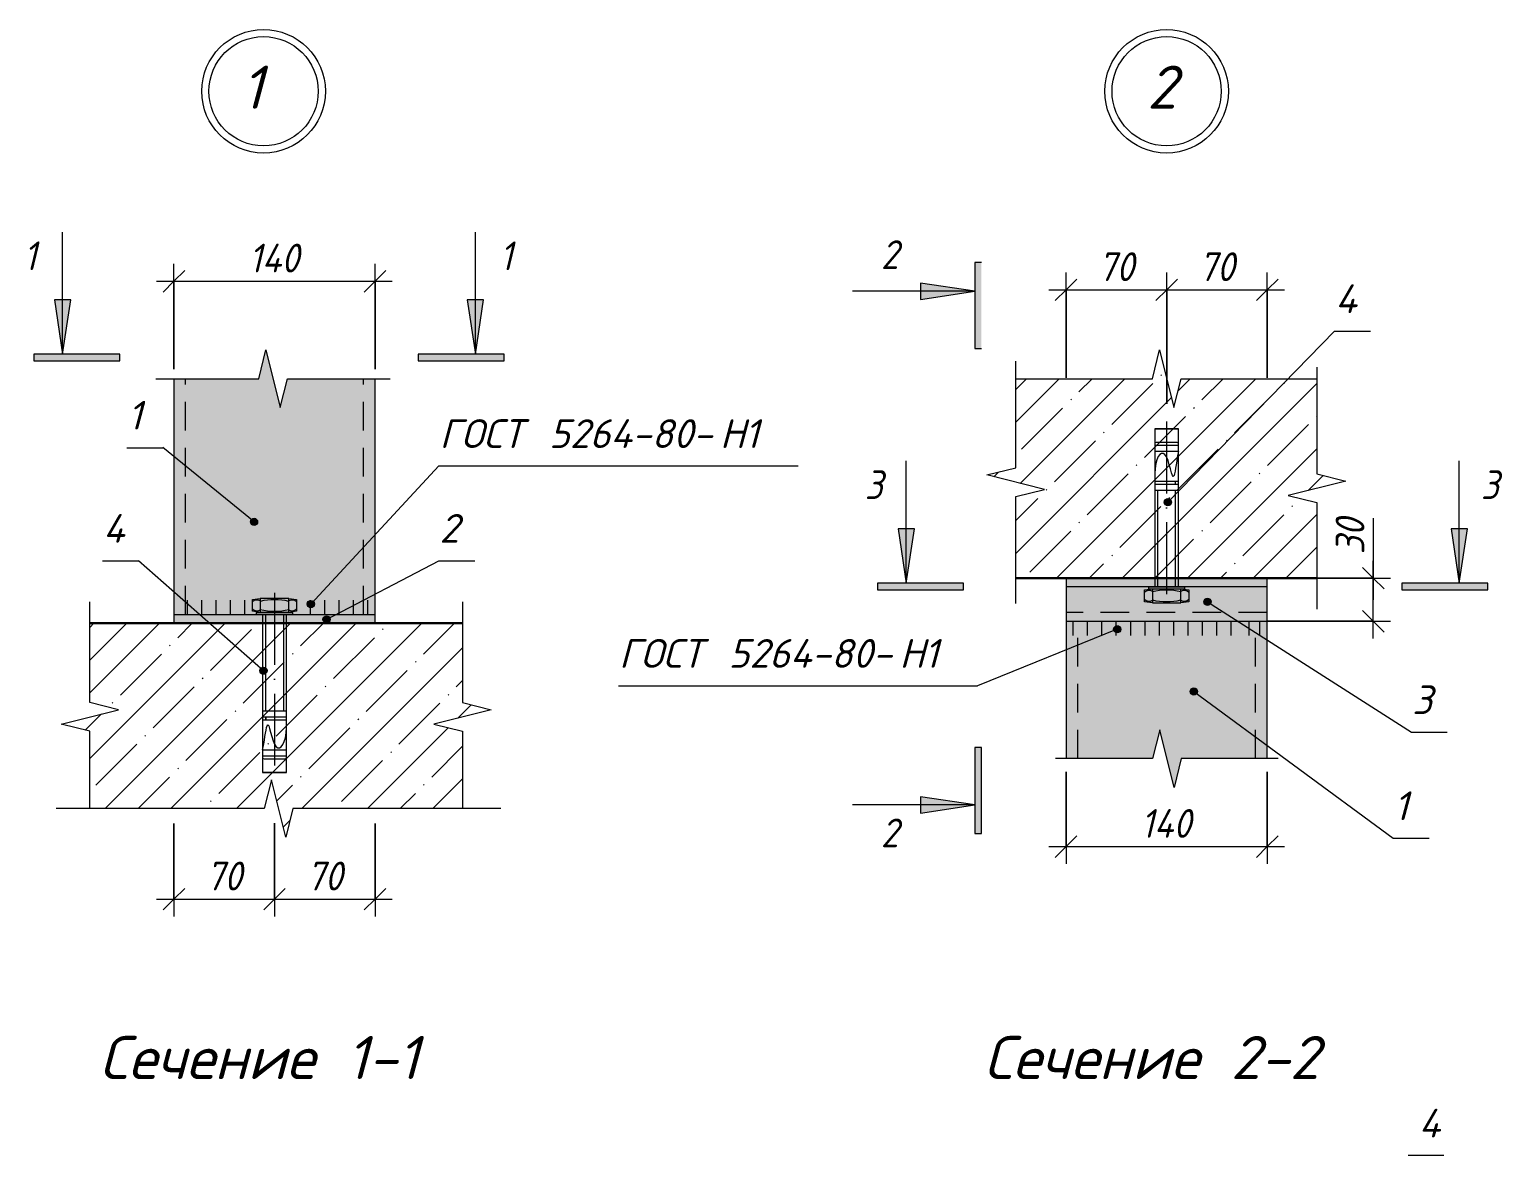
# Model space of a CAD drawing. Header units: millimetres. Extents: x 1525 to 46824, y -520 to 14115.
# Drawn here: x 41349 to 42374, y 2485 to 3269 of the extents above; entities that cross this region are included whole.
import ezdxf

# ---------------------------------------------------------------- set-up
doc = ezdxf.new("R2010")
doc.units = ezdxf.units.MM
for name, pattern in [('200_ШТРИХ_ш1п0_6_', [32, 20, -12]), ('50_200_ШТРИХ_1Т_ш5_п1_п1_', [70, 50, -10, 0, -10]), ('IMPORT-Невидимая', [39.122222, 28.222222, -10.9])]:
    doc.linetypes.add(name, pattern=pattern)
for name, color, linetype, lineweight in [('A-ANNO-DIMS', 7, 'Continuous', 9), ('A-ANNO-DIMS-10', 7, 'Continuous', 9), ('A-ANNO-NOTE', 7, 'Continuous', 9), ('A-DETL', 7, 'Continuous', 9), ('A-DETL-1', 7, 'Continuous', 5), ('A-DETL-2', 7, '200_ШТРИХ_ш1п0_6_', 5), ('A-DETL-3', 7, 'Continuous', 20), ('A-DETL-4', 7, 'IMPORT-Невидимая', 5), ('A-DETL-5', 7, '50_200_ШТРИХ_1Т_ш5_п1_п1_', 5), ('A-DETL-7', 7, 'Continuous', 30), ('A-DETL-GENF', 7, 'Continuous', 9), ('A-DETL-GENF-1', 7, 'Continuous', 5), ('G-ANNO-TEXT', 7, 'Continuous', 9)]:
    doc.layers.add(name, color=color, linetype=linetype, lineweight=lineweight)
doc.layers.add('A-DETL-GENF-2', color=7, linetype='Continuous', lineweight=9, true_color=0xffffff)
doc.styles.add('ISOCPEUR_B_I', font='', dxfattribs={"height": 30})
doc.styles.add('ISOCPEUR_I_3', font='isocpeui.ttf', dxfattribs={"width": 0.9, "height": 20})
doc.styles.add('ISOCPEUR_I_5', font='isocpeui.ttf', dxfattribs={"height": 20})
doc.styles.get('ISOCPEUR_B_I').set_extended_font_data('ISOCPEUR', italic=True, bold=True)
doc.dimstyles.new('ISO-2_0_0_9К_СРЕДНИЙ_1', dxfattribs={"dimscale": 304.8, "dimtxt": 19.919624, "dimasz": 0.049213, "dimexe": 0.03937, "dimexo": 0, "dimgap": 0, "dimtad": 1, "dimdec": 0, "dimzin": 0, "dimdsep": 46, "dimtxsty": 'ISOCPEUR_I_3', "dimblk1": 'OBLIQUE', "dimblk2": 'OBLIQUE', "dimsah": 1, "dimcen": 0.09, "dimdle": 0.03937, "dimazin": 0, "dimtfac": 1, "dimtdec": 4, "dimtix": 1, "dimtmove": 0, "dimatfit": 3, "dimfxl": 1, "dimtvp": 1, "dimtolj": 1, "dimtzin": 0, "dimarcsym": 2})
doc.dimstyles.new('ISO-2_0_0_9К_СРЕДНИЙ_3', dxfattribs={"dimscale": 304.8, "dimtxt": 19.919624, "dimasz": 0.049213, "dimexe": 0.03937, "dimexo": 0, "dimgap": 0, "dimtad": 1, "dimdec": 0, "dimzin": 0, "dimdsep": 46, "dimtxsty": 'ISOCPEUR_I_3', "dimblk1": 'OBLIQUE', "dimblk2": 'OBLIQUE', "dimsah": 1, "dimcen": 0.09, "dimdle": 0.03937, "dimazin": 0, "dimtfac": 1, "dimtdec": 4, "dimtix": 1, "dimtmove": 1, "dimatfit": 3, "dimfxl": 1, "dimtvp": 1, "dimtolj": 1, "dimtzin": 0, "dimarcsym": 2})
pattern_1 = [(45, (38766.425, 0), (-22.80985, 22.80985), []), (45, (38789.235, 0), (-22.80985, 22.80985), [40.322, -8.064, 0.671, -7.394])]

# ---------------------------------------------------------------- blocks, each defined once
blk = doc.blocks.new('DET_Линия разрыва - Линия разрыва-25057231-АР1_1_Узлы фахверка Ф-34_1')
at = {"layer": 'A-DETL-GENF-1'}
for p, q in [((2742.2, 3025.7), (2747.2, 3045.7)), ((2747.2, 3045.7), (2757.2, 3005.7)), ((2670.7, 3025.7), (2742.2, 3025.7)), ((2757.2, 3005.7), (2762.2, 3025.7)), ((2762.2, 3025.7), (2833.6, 3025.7))]:
    blk.add_line(p, q, dxfattribs=at)
blk = doc.blocks.new('DET_Линия разрыва - Линия разрыва-17294160-АР1_1_Узлы фахверка Ф-34_1')
at = {"layer": 'A-DETL-GENF-1'}
for p, q in [((2884.1, 2870.4), (2884.1, 2800.4)), ((2884.1, 2800.4), (2904.1, 2795.4)), ((2904.1, 2795.4), (2864.1, 2785.4)), ((2864.1, 2785.4), (2884.1, 2780.4)), ((2884.1, 2780.4), (2884.1, 2726.7))]:
    blk.add_line(p, q, dxfattribs=at)
blk = doc.blocks.new('DET_Линия разрыва - Линия разрыва-V21-АР1_1_Узлы фахверка Ф-34_1')
at = {"layer": 'A-DETL-GENF-1'}
for p, q in [((2624.6, 2800.4), (2624.6, 2870.4)), ((2644.6, 2795.4), (2624.6, 2800.4)), ((2604.6, 2785.4), (2644.6, 2795.4)), ((2624.6, 2780.4), (2604.6, 2785.4)), ((2624.6, 2726.7), (2624.6, 2780.4))]:
    blk.add_line(p, q, dxfattribs=at)
blk = doc.blocks.new('DET_Линия разрыва - Линия разрыва-25057232-АР1_1_Узлы фахверка Ф-34_1')
at = {"layer": 'A-DETL-GENF-1'}
for p, q in [((2751, 2746.7), (2746, 2726.7)), ((2761, 2706.7), (2751, 2746.7)), ((2746, 2726.7), (2601.3, 2726.7)), ((2766, 2726.7), (2761, 2706.7)), ((2910.7, 2726.7), (2766, 2726.7))]:
    blk.add_line(p, q, dxfattribs=at)
blk = doc.blocks.new('DET_Линия разрыва - Линия разрыва-25057233-АР1_1_Узлы фахверка Ф-34_1')
at = {"layer": 'A-DETL-GENF-1'}
for p, q in [((3369.3, 2781.4), (3364.3, 2761.4)), ((3379.3, 2741.4), (3369.3, 2781.4)), ((3364.3, 2761.4), (3296.8, 2761.4)), ((3384.3, 2761.4), (3379.3, 2741.4)), ((3451.7, 2761.4), (3384.3, 2761.4))]:
    blk.add_line(p, q, dxfattribs=at)
blk = doc.blocks.new('DET_Линия разрыва - Линия разрыва-30592652-АР1_1_Узлы фахверка Ф-34_1')
at = {"layer": 'A-DETL-GENF-1'}
for p, q in [((3364.2, 3025.7), (3369.2, 3045.7)), ((3369.2, 3045.7), (3379.2, 3005.7)), ((3269.1, 3025.7), (3364.2, 3025.7)), ((3379.2, 3005.7), (3384.2, 3025.7)), ((3384.2, 3025.7), (3478.8, 3025.7))]:
    blk.add_line(p, q, dxfattribs=at)
blk = doc.blocks.new('DET_Линия разрыва - Линия разрыва-25057235-АР1_1_Узлы фахверка Ф-34_1')
at = {"layer": 'A-DETL-GENF-1'}
for p, q in [((3478.8, 3033.8), (3478.8, 2959.5)), ((3498.8, 2954.5), (3458.8, 2944.5)), ((3478.8, 2959.5), (3498.8, 2954.5)), ((3458.8, 2944.5), (3478.8, 2939.5)), ((3478.8, 2939.5), (3478.8, 2865.3))]:
    blk.add_line(p, q, dxfattribs=at)
blk = doc.blocks.new('DET_Линия разрыва - Линия разрыва-25057236-АР1_1_Узлы фахверка Ф-34_1')
at = {"layer": 'A-DETL-GENF-1'}
for p, q in [((3269.1, 2963.7), (3269.1, 3037.9)), ((3249.1, 2958.7), (3269.1, 2963.7)), ((3289.1, 2948.7), (3249.1, 2958.7)), ((3269.1, 2943.7), (3289.1, 2948.7)), ((3269.1, 2869.4), (3269.1, 2943.7))]:
    blk.add_line(p, q, dxfattribs=at)
blk = doc.blocks.new('DIMBLOCK386-АР1_1_Узлы фахверка Ф-34_1')
at = {"layer": 'A-ANNO-DIMS-10'}
for p, q in [((41449.6, 2716.2), (41449.6, 2651.6)), ((41449.6, 2663.6), (41449.6, 2716.2)), ((41519.6, 2716.6), (41519.6, 2651.6)), ((41519.6, 2663.6), (41519.6, 2716.6)), ((41437.6, 2663.6), (41519.6, 2663.6))]:
    blk.add_line(p, q, dxfattribs=at)
at = {"layer": 'A-ANNO-DIMS-10', "lineweight": 20}
for p, q in [((41449.6, 2663.6), (41457.1, 2671.1)), ((41519.6, 2663.6), (41527.1, 2671.1)), ((41449.6, 2663.6), (41442.1, 2656.1)), ((41519.6, 2663.6), (41512.1, 2656.1))]:
    blk.add_line(p, q, dxfattribs=at)
at = {"layer": 'A-ANNO-DIMS-10', "color": 0, "insert": (41472, 2689.7), "char_height": 20, "width": 30.339, "attachment_point": 1, "line_spacing_factor": 1.149209, "style": 'ISOCPEUR_I_3'}
blk.add_mtext('70', dxfattribs=at)
blk = doc.blocks.new('_Oblique')
at = {"color": 0, "linetype": 'ByBlock', "lineweight": -2}
blk.add_line((-0.5, -0.5), (0.5, 0.5), dxfattribs=at)
blk = doc.blocks.new('DIMBLOCK387-АР1_1_Узлы фахверка Ф-34_1')
at = {"layer": 'A-ANNO-DIMS-10'}
for p, q in [((41519.6, 2716.6), (41519.6, 2651.6)), ((41519.6, 2663.6), (41519.6, 2716.6)), ((41589.6, 2716.2), (41589.6, 2651.6)), ((41589.6, 2663.6), (41589.6, 2716.2)), ((41519.6, 2663.6), (41601.6, 2663.6))]:
    blk.add_line(p, q, dxfattribs=at)
at = {"layer": 'A-ANNO-DIMS-10', "lineweight": 20}
for p, q in [((41519.6, 2663.6), (41527.1, 2671.1)), ((41589.6, 2663.6), (41597.1, 2671.1)), ((41519.6, 2663.6), (41512.1, 2656.1)), ((41589.6, 2663.6), (41582.1, 2656.1))]:
    blk.add_line(p, q, dxfattribs=at)
at = {"layer": 'A-ANNO-DIMS-10', "color": 0, "insert": (41542, 2689.7), "char_height": 20, "width": 30.339, "attachment_point": 1, "line_spacing_factor": 1.149209, "style": 'ISOCPEUR_I_3'}
blk.add_mtext('70', dxfattribs=at)
blk = doc.blocks.new('DIMBLOCK388-АР1_1_Узлы фахверка Ф-34_1')
at = {"layer": 'A-ANNO-DIMS-10'}
for p, q in [((42070.6, 2752.3), (42070.6, 2688.2)), ((42070.6, 2700.2), (42070.6, 2752.3)), ((42210.6, 2752.3), (42210.6, 2688.2)), ((42210.6, 2700.2), (42210.6, 2752.3)), ((42058.6, 2700.2), (42222.6, 2700.2))]:
    blk.add_line(p, q, dxfattribs=at)
at = {"layer": 'A-ANNO-DIMS-10', "lineweight": 20}
for p, q in [((42070.6, 2700.2), (42078.1, 2707.7)), ((42210.6, 2700.2), (42218.1, 2707.7)), ((42070.6, 2700.2), (42063.1, 2692.7)), ((42210.6, 2700.2), (42203.1, 2692.7))]:
    blk.add_line(p, q, dxfattribs=at)
at = {"layer": 'A-ANNO-DIMS-10', "color": 0, "insert": (42122.7, 2726.3), "char_height": 20, "width": 42.751, "attachment_point": 1, "line_spacing_factor": 1.149209, "style": 'ISOCPEUR_I_3'}
blk.add_mtext('140', dxfattribs=at)
blk = doc.blocks.new('DIMBLOCK389-АР1_1_Узлы фахверка Ф-34_1')
at = {"layer": 'A-ANNO-DIMS-10'}
for p, q in [((42284.4, 2928.7), (42284.4, 2903.5)), ((42284.4, 2903.5), (42284.4, 2871.9)), ((42284.4, 2844.9), (42284.4, 2898.9)), ((42237, 2886.9), (42296.4, 2886.9)), ((42284.4, 2886.9), (42237, 2886.9)), ((42210.6, 2856.9), (42296.4, 2856.9)), ((42284.4, 2856.9), (42210.6, 2856.9))]:
    blk.add_line(p, q, dxfattribs=at)
at = {"layer": 'A-ANNO-DIMS-10', "lineweight": 20}
for p, q in [((42284.4, 2886.9), (42276.9, 2894.4)), ((42284.4, 2886.9), (42291.9, 2879.4)), ((42284.4, 2856.9), (42276.9, 2864.4)), ((42284.4, 2856.9), (42291.9, 2849.4))]:
    blk.add_line(p, q, dxfattribs=at)
at = {"layer": 'A-ANNO-DIMS-10', "color": 0, "insert": (42258.2, 2903.5), "char_height": 20, "width": 30.339, "attachment_point": 1, "rotation": 90, "line_spacing_factor": 1.149209, "style": 'ISOCPEUR_I_3'}
blk.add_mtext('30', dxfattribs=at)
blk = doc.blocks.new('DIMBLOCK390-АР1_1_Узлы фахверка Ф-34_1')
at = {"layer": 'A-ANNO-DIMS-10'}
for p, q in [((41449.6, 3032.4), (41449.6, 3105.5)), ((41589.6, 3032.4), (41589.6, 3105.5)), ((41437.6, 3093.5), (41601.6, 3093.5)), ((41449.6, 3093.5), (41449.6, 3032.4)), ((41589.6, 3093.5), (41589.6, 3032.4))]:
    blk.add_line(p, q, dxfattribs=at)
at = {"layer": 'A-ANNO-DIMS-10', "lineweight": 20}
for p, q in [((41449.6, 3093.5), (41457.1, 3101)), ((41589.6, 3093.5), (41597.1, 3101)), ((41449.6, 3093.5), (41442.1, 3086)), ((41589.6, 3093.5), (41582.1, 3086))]:
    blk.add_line(p, q, dxfattribs=at)
at = {"layer": 'A-ANNO-DIMS-10', "color": 0, "insert": (41501.8, 3119.6), "char_height": 20, "width": 42.751, "attachment_point": 1, "line_spacing_factor": 1.149209, "style": 'ISOCPEUR_I_3'}
blk.add_mtext('140', dxfattribs=at)
blk = doc.blocks.new('DIMBLOCK391-АР1_1_Узлы фахверка Ф-34_1')
at = {"layer": 'A-ANNO-DIMS-10'}
for p, q in [((42070.6, 3026.4), (42070.6, 3099.5)), ((42140.6, 3008.1), (42140.6, 3099.5)), ((42058.6, 3087.5), (42140.6, 3087.5)), ((42070.6, 3087.5), (42070.6, 3026.4)), ((42140.6, 3087.5), (42140.6, 3008.1))]:
    blk.add_line(p, q, dxfattribs=at)
at = {"layer": 'A-ANNO-DIMS-10', "lineweight": 20}
for p, q in [((42070.6, 3087.5), (42063.1, 3080)), ((42070.6, 3087.5), (42078.1, 3095)), ((42140.6, 3087.5), (42133.1, 3080)), ((42140.6, 3087.5), (42148.1, 3095))]:
    blk.add_line(p, q, dxfattribs=at)
at = {"layer": 'A-ANNO-DIMS-10', "color": 0, "insert": (42092.9, 3113.6), "char_height": 20, "width": 30.339, "attachment_point": 1, "line_spacing_factor": 1.149209, "style": 'ISOCPEUR_I_3'}
blk.add_mtext('70', dxfattribs=at)
blk = doc.blocks.new('DIMBLOCK392-АР1_1_Узлы фахверка Ф-34_1')
at = {"layer": 'A-ANNO-DIMS-10'}
for p, q in [((42140.6, 3008.1), (42140.6, 3099.5)), ((42210.6, 3026.4), (42210.6, 3099.5)), ((42140.6, 3087.5), (42222.6, 3087.5)), ((42140.6, 3087.5), (42140.6, 3008.1)), ((42210.6, 3087.5), (42210.6, 3026.4))]:
    blk.add_line(p, q, dxfattribs=at)
at = {"layer": 'A-ANNO-DIMS-10', "lineweight": 20}
for p, q in [((42140.6, 3087.5), (42133.1, 3080)), ((42140.6, 3087.5), (42148.1, 3095)), ((42210.6, 3087.5), (42203.1, 3080)), ((42210.6, 3087.5), (42218.1, 3095))]:
    blk.add_line(p, q, dxfattribs=at)
at = {"layer": 'A-ANNO-DIMS-10', "color": 0, "insert": (42162.9, 3113.6), "char_height": 20, "width": 30.339, "attachment_point": 1, "line_spacing_factor": 1.149209, "style": 'ISOCPEUR_I_3'}
blk.add_mtext('70', dxfattribs=at)
blk = doc.blocks.new('_AT__Текстовая выноска 2_0 - _AT__Текстовая выноска 2_0-25640969-АР1_1_Узлы фахверка Ф-34_1')
at = {"layer": 'A-ANNO-NOTE'}
blk.add_line((2867.6, 2965), (3117.6, 2965), dxfattribs=at)
blk = doc.blocks.new('_AT__Текстовая выноска 2_0 - _AT__Текстовая выноска 2_0-25640942-АР1_1_Узлы фахверка Ф-34_1')
at = {"layer": 'A-ANNO-NOTE'}
blk.add_line((2650.5, 2977.7), (2675.5, 2977.7), dxfattribs=at)
blk = doc.blocks.new('_AT__Текстовая выноска 2_0 - _AT__Текстовая выноска 2_0-30557170-АР1_1_Узлы фахверка Ф-34_1')
at = {"layer": 'A-ANNO-NOTE'}
blk.add_line((3567.2, 2485.3), (3542.2, 2485.3), dxfattribs=at)

msp = doc.modelspace()

# ---------------------------------------------------------------- hatches: boundary and pattern name
at = {"layer": 'A-ANNO-NOTE'}
h = msp.add_hatch(color=256, dxfattribs=at)
edge = h.paths.add_edge_path(flags=0)
edge.add_arc((42141.46075, 2939.77225), 2.5, 0, 360)
h = msp.add_hatch(color=256, dxfattribs=at)
edge = h.paths.add_edge_path(flags=0)
edge.add_arc((41505.40164, 2926.06298), 2.5, 0, 360)
h = msp.add_hatch(color=256, dxfattribs=at)
edge = h.paths.add_edge_path(flags=0)
edge.add_arc((41544.90706, 2868.91148), 2.5, 0, 360)
h = msp.add_hatch(color=256, dxfattribs=at)
edge = h.paths.add_edge_path(flags=0)
edge.add_arc((42168.98277, 2870.52695), 2.5, 0, 360)
h = msp.add_hatch(color=256, dxfattribs=at)
edge = h.paths.add_edge_path(flags=0)
edge.add_arc((41555.85494, 2858.24798), 2.5, 0, 360)
h = msp.add_hatch(color=256, dxfattribs=at)
edge = h.paths.add_edge_path(flags=0)
edge.add_arc((42106.18159, 2851.37234), 2.5, 0, 360)
h = msp.add_hatch(color=256, dxfattribs=at)
edge = h.paths.add_edge_path(flags=0)
edge.add_arc((41511.91867, 2822.53933), 2.5, 0, 360)
h = msp.add_hatch(color=256, dxfattribs=at)
edge = h.paths.add_edge_path(flags=0)
edge.add_arc((42159.47947, 2808.13112), 2.5, 0, 360)
at = {"layer": 'A-DETL-GENF'}
for points in [[(42011.67855, 3046.60202), (42011.67855, 3106.47879), (42006.99084, 3106.47879), (42006.99084, 3046.60202)], [(41969.27213, 3080.82098), (42006.99084, 3086.47879), (41969.27213, 3092.13659), (41969.27213, 3086.47879)], [(41372.09218, 3042.74458), (41377.74998, 3080.46328), (41366.43437, 3080.46328)], [(41659.4808, 3042.74458), (41665.1386, 3080.46328), (41653.82299, 3080.46328), (41655.30324, 3070.59495)], [(41372.79533, 3038.05687), (41411.96894, 3038.05687), (41411.96894, 3042.74458), (41352.09218, 3042.74458), (41352.09218, 3038.05687), (41372.09218, 3038.05687)], [(41659.4808, 3038.05687), (41679.4808, 3038.05687), (41679.4808, 3042.74458), (41619.60403, 3042.74458), (41619.60403, 3038.05687), (41653.82299, 3038.05687)], [(41959.37705, 2883.5299), (41965.03486, 2921.24861), (41953.71925, 2921.24861), (41958.86752, 2886.92677)], [(42344.24117, 2883.5299), (42349.89897, 2921.24861), (42338.58336, 2921.24861), (42343.73164, 2886.92677)], [(41960.08021, 2878.84219), (41999.25382, 2878.84219), (41999.25382, 2883.5299), (41939.37705, 2883.5299), (41939.37705, 2878.84219), (41959.37705, 2878.84219)], [(42344.24117, 2878.84219), (42364.24117, 2878.84219), (42364.24117, 2883.5299), (42304.3644, 2883.5299), (42304.3644, 2878.84219), (42338.58336, 2878.84219)], [(42011.67855, 2709.20767), (42011.67855, 2769.08444), (42006.99084, 2769.08444), (42006.99084, 2709.20767)], [(41969.27213, 2723.54987), (42006.99084, 2729.20767), (41969.27213, 2734.86548), (41969.27213, 2729.20767)]]:
    msp.add_hatch(color=256, dxfattribs=at).paths.add_polyline_path(points, flags=0)
at = {"layer": 'A-DETL-GENF-1'}
h = msp.add_hatch(dxfattribs=at)
h.set_pattern_fill('FP_10', color=256, style=0, pattern_type=2)
h.set_pattern_definition(pattern_1)
h.paths.add_polyline_path([(42035.55911, 2886.92677), (42245.26903, 2886.92677), (42245.26903, 2939.51162), (42225.26903, 2944.51162), (42265.26903, 2954.51162), (42245.26903, 2959.51162), (42245.26903, 3025.67749), (42150.58436, 3025.67749), (42145.58436, 3005.67749), (42135.58436, 3045.67749), (42130.58436, 3025.67749), (42035.55911, 3025.67749), (42035.55911, 2963.67345), (42015.55911, 2958.67345), (42055.55911, 2948.67345), (42035.55911, 2943.67345)], flags=0)
h = msp.add_hatch(dxfattribs=at)
h.set_pattern_fill('FP_10', color=256, style=0, pattern_type=2)
h.set_pattern_definition(pattern_1)
h.paths.add_polyline_path([(41527.40492, 2706.65854), (41532.40492, 2726.65854), (41650.51598, 2726.65854), (41650.51598, 2780.39793), (41630.51598, 2785.39793), (41670.51598, 2795.39793), (41650.51598, 2800.39793), (41650.51598, 2855.65854), (41391.0059, 2855.65854), (41391.0059, 2800.39793), (41411.0059, 2795.39793), (41372.09218, 2785.6695), (41372.09218, 2785.12636), (41391.0059, 2780.39793), (41391.0059, 2726.65854), (41512.40492, 2726.65854), (41517.40492, 2746.65854), (41522.40492, 2726.65854)], flags=0)
at = {"layer": 'A-DETL-GENF-2'}
for points in [[(41589.62883, 2861.65854), (41589.62883, 3025.67749), (41528.58017, 3025.67749), (41523.58017, 3005.67749), (41513.58017, 3045.67749), (41508.58017, 3025.67749), (41449.62883, 3025.67749), (41449.62883, 2861.65854), (41528.58017, 2861.65854)], [(42210.55911, 2856.92677), (42210.55911, 2886.92677), (42070.55911, 2886.92677), (42070.55911, 2856.92677)], [(41589.62883, 2855.65854), (41589.62883, 2861.65854), (41449.62883, 2861.65854), (41449.62883, 2855.65854)], [(42145.68167, 2741.42605), (42150.68167, 2761.42605), (42210.55911, 2761.42605), (42210.55911, 2856.92677), (42070.55911, 2856.92677), (42070.55911, 2761.42605), (42130.68167, 2761.42605), (42135.68167, 2781.42605), (42140.68167, 2761.42605)]]:
    msp.add_hatch(color=256, dxfattribs=at).paths.add_polyline_path(points, flags=0)

# ---------------------------------------------------------------- linework, layer by layer
at = {"layer": 'A-ANNO-NOTE'}
for p, q in [((42141.46075, 2939.77225), (42257.44986, 3058.80683)), ((41505.40164, 2926.06298), (41441.9693, 2977.74482)), ((41544.90706, 2868.91148), (41634.03199, 2964.95976)), ((41511.91867, 2822.53933), (41424.85379, 2899.03534)), ((41555.85494, 2858.24798), (41634.03199, 2899.03534)), ((42168.98277, 2870.52695), (42310.96768, 2779.82275)), ((42106.18159, 2851.37234), (42008.97294, 2812.05537)), ((42159.47947, 2808.13112), (42298.3284, 2706.05537))]:
    msp.add_line(p, q, dxfattribs=at)
for centre in [(42141.46075, 2939.77225), (41505.40164, 2926.06298), (41544.90706, 2868.91148), (42168.98277, 2870.52695), (41555.85494, 2858.24798), (42106.18159, 2851.37234), (41511.91867, 2822.53933), (42159.47947, 2808.13112)]:
    msp.add_circle(centre, 2.5, dxfattribs=at)
at = {"layer": 'A-DETL'}
for p, q in [((41449.62883, 3025.67749), (41449.62883, 2861.65854)), ((41589.62883, 2861.65854), (41589.62883, 3025.67749)), ((41449.62883, 2861.65854), (41449.62883, 2855.65854)), ((41449.62883, 2861.65854), (41589.62883, 2861.65854)), ((41589.62883, 2855.65854), (41589.62883, 2861.65854))]:
    msp.add_line(p, q, dxfattribs=at)
at = {"layer": 'A-DETL-1'}
for p, q in [((41372.09218, 3042.74458), (41372.09218, 3127.74458)), ((41659.4808, 3042.74458), (41659.4808, 3127.74458)), ((42006.99084, 3106.47879), (42006.99084, 3086.47879)), ((42011.67855, 3106.47879), (42006.99084, 3106.47879)), ((42006.99084, 3086.47879), (41921.99084, 3086.47879)), ((41969.27213, 3092.13659), (41969.27213, 3080.82098)), ((42006.99084, 3086.47879), (41969.27213, 3092.13659)), ((41969.27213, 3080.82098), (42006.99084, 3086.47879)), ((42006.99084, 3086.47879), (42006.99084, 3046.60202)), ((41366.43437, 3080.46328), (41372.09218, 3042.74458)), ((41377.74998, 3080.46328), (41366.43437, 3080.46328)), ((41372.09218, 3042.74458), (41377.74998, 3080.46328)), ((41665.1386, 3080.46328), (41653.82299, 3080.46328)), ((41653.82299, 3080.46328), (41659.4808, 3042.74458)), ((41659.4808, 3042.74458), (41665.1386, 3080.46328)), ((42006.99084, 3046.60202), (42011.67855, 3046.60202)), ((41352.09218, 3042.74458), (41352.09218, 3038.05687)), ((41372.09218, 3042.74458), (41352.09218, 3042.74458)), ((41352.09218, 3038.05687), (41411.96894, 3038.05687)), ((41411.96894, 3042.74458), (41372.09218, 3042.74458)), ((41411.96894, 3038.05687), (41411.96894, 3042.74458)), ((41659.4808, 3042.74458), (41619.60403, 3042.74458)), ((41619.60403, 3042.74458), (41619.60403, 3038.05687)), ((41619.60403, 3038.05687), (41679.4808, 3038.05687)), ((41679.4808, 3042.74458), (41659.4808, 3042.74458)), ((41679.4808, 3038.05687), (41679.4808, 3042.74458)), ((42132.29301, 2990.92677), (42148.82521, 2990.92677)), ((42148.82521, 2990.92677), (42132.29301, 2990.92677)), ((42132.29301, 2990.92677), (42132.29301, 2880.92677)), ((42140.55911, 2990.92677), (42140.55911, 2981.34654)), ((42148.82521, 2880.92677), (42148.82521, 2990.92677)), ((42148.82521, 2979.28001), (42132.29301, 2979.28001)), ((42148.82521, 2975.14696), (42132.29301, 2975.14696)), ((42147.85328, 2981.34654), (42133.26494, 2981.34654)), ((41959.37705, 2883.5299), (41959.37705, 2968.5299)), ((42344.24117, 2883.5299), (42344.24117, 2968.5299)), ((42148.82521, 2954.18403), (42132.29301, 2954.18403)), ((42146.66996, 2952.1175), (42146.66996, 2954.18403)), ((42146.75868, 2952.1175), (42146.75868, 2954.18403)), ((42148.82521, 2952.1175), (42132.29301, 2952.1175)), ((42148.82521, 2947.98445), (42132.29301, 2947.98445)), ((42134.40145, 2880.92677), (42134.40145, 2947.98445)), ((42146.71677, 2880.92677), (42146.71677, 2947.98445)), ((41953.71925, 2921.24861), (41959.37705, 2883.5299)), ((41965.03486, 2921.24861), (41953.71925, 2921.24861)), ((41959.37705, 2883.5299), (41965.03486, 2921.24861)), ((42349.89897, 2921.24861), (42338.58336, 2921.24861)), ((42338.58336, 2921.24861), (42344.24117, 2883.5299)), ((42344.24117, 2883.5299), (42349.89897, 2921.24861)), ((41939.37705, 2883.5299), (41939.37705, 2878.84219)), ((41959.37705, 2883.5299), (41939.37705, 2883.5299)), ((41959.37705, 2883.5299), (41959.37705, 2886.92677)), ((41999.25382, 2883.5299), (41959.37705, 2883.5299)), ((41999.25382, 2878.84219), (41999.25382, 2883.5299)), ((42070.55911, 2886.92677), (42070.55911, 2856.92677)), ((42210.55911, 2856.92677), (42210.55911, 2886.92677)), ((42344.24117, 2883.5299), (42304.3644, 2883.5299)), ((42304.3644, 2883.5299), (42304.3644, 2878.84219)), ((42344.24117, 2883.5299), (42344.24117, 2886.92677)), ((42364.24117, 2883.5299), (42344.24117, 2883.5299)), ((42364.24117, 2878.84219), (42364.24117, 2883.5299)), ((41504.2209, 2872.05649), (41509.70951, 2872.82535)), ((41504.2209, 2863.86321), (41504.2209, 2872.05649)), ((41529.54815, 2872.84281), (41509.70951, 2872.84281)), ((41509.70951, 2872.84281), (41509.70951, 2863.09435)), ((41529.54815, 2863.09435), (41529.54815, 2872.84281)), ((41529.54815, 2872.82535), (41535.03676, 2872.05649)), ((41535.03676, 2872.05649), (41535.03676, 2863.86321)), ((41939.37705, 2878.84219), (41999.25382, 2878.84219)), ((42210.55911, 2880.92677), (42070.55911, 2880.92677)), ((42125.15118, 2878.7221), (42130.63979, 2879.49096)), ((42125.15118, 2870.52882), (42125.15118, 2878.7221)), ((42127.88442, 2880.92677), (42127.88442, 2879.49096)), ((42127.88442, 2880.92677), (42153.2338, 2880.92677)), ((42127.88442, 2879.49096), (42153.2338, 2879.49096)), ((42130.63979, 2879.49096), (42130.63979, 2869.7425)), ((42130.63979, 2879.49096), (42150.47843, 2879.49096)), ((42146.10269, 2880.92677), (42144.05996, 2880.92677)), ((42150.47843, 2869.7425), (42150.47843, 2879.49096)), ((42150.47843, 2879.49096), (42155.96704, 2878.7221)), ((42153.2338, 2879.49096), (42153.2338, 2880.92677)), ((42155.96704, 2878.7221), (42155.96704, 2870.52882)), ((42304.3644, 2878.84219), (42364.24117, 2878.84219)), ((41509.70951, 2863.09435), (41504.2209, 2863.86321)), ((41532.30352, 2863.09435), (41506.95414, 2863.09435)), ((41506.95414, 2863.09435), (41506.95414, 2861.65854)), ((41532.30352, 2861.65854), (41506.95414, 2861.65854)), ((41529.54815, 2863.09435), (41509.70951, 2863.09435)), ((41511.36273, 2861.65854), (41511.36273, 2751.65854)), ((41512.37395, 2861.65854), (41519.37395, 2861.65854)), ((41513.47117, 2861.65854), (41513.47117, 2794.60086)), ((41514.08525, 2861.65854), (41516.12798, 2861.65854)), ((41525.78649, 2861.65854), (41525.78649, 2794.60086)), ((41527.89493, 2751.65854), (41527.89493, 2861.65854)), ((41535.03676, 2863.86321), (41529.54815, 2863.09435)), ((41532.30352, 2861.65854), (41532.30352, 2863.09435)), ((42130.63979, 2869.75996), (42125.15118, 2870.52882)), ((42130.63979, 2869.7425), (42150.47843, 2869.7425)), ((42155.96704, 2870.52882), (42150.47843, 2869.75996)), ((42070.55911, 2856.92677), (42070.55911, 2761.42605)), ((42070.55911, 2856.92677), (42210.55911, 2856.92677)), ((42210.55911, 2761.42605), (42210.55911, 2856.92677)), ((41511.36273, 2794.60086), (41527.89493, 2794.60086)), ((41511.36273, 2790.46781), (41527.89493, 2790.46781)), ((41513.42926, 2790.46781), (41513.42926, 2788.40128)), ((41513.51798, 2790.46781), (41513.51798, 2788.40128)), ((41511.36273, 2788.40128), (41527.89493, 2788.40128)), ((42011.67855, 2769.08444), (42006.99084, 2769.08444)), ((42006.99084, 2769.08444), (42006.99084, 2729.20767)), ((42011.67855, 2709.20767), (42011.67855, 2769.08444)), ((41511.36273, 2767.43835), (41527.89493, 2767.43835)), ((41511.36273, 2763.3053), (41527.89493, 2763.3053)), ((41512.33466, 2761.23877), (41526.923, 2761.23877)), ((41527.89493, 2751.65854), (41511.36273, 2751.65854)), ((41511.36273, 2751.65854), (41527.89493, 2751.65854)), ((42006.99084, 2729.20767), (41921.99084, 2729.20767)), ((42006.99084, 2729.20767), (41969.27213, 2734.86548)), ((41969.27213, 2734.86548), (41969.27213, 2723.54987)), ((41969.27213, 2723.54987), (42006.99084, 2729.20767)), ((42006.99084, 2729.20767), (42006.99084, 2709.20767)), ((42006.99084, 2709.20767), (42011.67855, 2709.20767))]:
    msp.add_line(p, q, dxfattribs=at)
for centre, radius in [((41512.01097, 3225.63855), 43), ((41512.01097, 3225.63855), 38), ((42140.55911, 3225.63855), 43), ((42140.55911, 3225.63855), 38)]:
    msp.add_circle(centre, radius, dxfattribs=at)
for centre, radius, start, end in [((42133.47361, 2979.98657), 1.37588, 98.72344894, 149.10051461), ((42147.64461, 2979.98657), 1.37588, 30.89948546, 81.27655106), ((41507.34976, 2867.53587), 4.22871, 56.08031185, 137.72360385), ((41519.62883, 2829.11979), 42.8477, 76.61449587, 103.38550413), ((41531.9079, 2867.53587), 4.22871, 42.27639616, 123.91968816), ((42128.28004, 2874.18402), 4.22871, 56.08031184, 137.72360384), ((42128.28004, 2875.04944), 4.22871, 222.27639616, 303.91968816), ((42140.55911, 2835.76794), 42.8477, 76.61449587, 103.38550413), ((42140.55911, 2913.46552), 42.8477, 256.61449587, 283.38550413), ((42152.83818, 2874.18402), 4.22871, 42.27639615, 123.91968815), ((42152.83818, 2875.04944), 4.22871, 236.08031185, 317.72360384), ((41507.34976, 2868.40129), 4.22871, 222.27639616, 303.91968815), ((41519.62883, 2906.81737), 42.8477, 256.61449587, 283.38550413), ((41531.9079, 2868.40129), 4.22871, 236.08031184, 317.72360384), ((41512.54333, 2762.59874), 1.37588, 210.89948546, 261.27655106), ((41526.71433, 2762.59874), 1.37588, 278.72344894, 329.10051461)]:
    msp.add_arc(centre, radius, start, end, dxfattribs=at)
for points in [[(42148.82521, 2975.14696), (42147.64537, 2970.43032), (42145.18342, 2944.97183), (42141.42235, 2982.44396), (42132.29301, 2970.45618), (42132.29301, 2959.45817)], [(41511.36273, 2767.43835), (41512.54257, 2772.15499), (41515.00452, 2797.61348), (41518.76559, 2760.14135), (41527.89493, 2772.12913), (41527.89493, 2783.12714)]]:
    msp.add_open_spline(points, degree=3, knots=[3.9471277548, 3.9471277548, 3.9471277548, 3.9471277548, 10.0959961781, 20.1294367149, 28.5838158581, 28.5838158581, 28.5838158581, 28.5838158581], dxfattribs=at)
at = {"layer": 'A-DETL-2'}
for p, q in [((41457.72883, 2861.65854), (41457.72883, 3025.67749)), ((41581.52883, 2861.65854), (41581.52883, 3025.67749)), ((42210.55911, 2862.92677), (42070.55911, 2862.92677)), ((42078.65911, 2761.42605), (42078.65911, 2856.92677)), ((42202.45911, 2761.42605), (42202.45911, 2856.92677))]:
    msp.add_line(p, q, dxfattribs=at)
at = {"layer": 'A-DETL-3'}
msp.add_line((41372.09218, 2785.6695), (41372.09218, 2785.12636), dxfattribs=at)
at = {"layer": 'A-DETL-4'}
for p, q in [((41459.01097, 2861.65854), (41459.01097, 2871.65854)), ((41469.01097, 2861.65854), (41469.01097, 2871.65854)), ((41479.01097, 2861.65854), (41479.01097, 2871.65854)), ((41489.01097, 2861.65854), (41489.01097, 2871.65854)), ((41499.01097, 2861.65854), (41499.01097, 2871.65854)), ((41544.62883, 2861.65854), (41544.62883, 2871.65854)), ((41554.62883, 2861.65854), (41554.62883, 2871.65854)), ((41564.62883, 2861.65854), (41564.62883, 2871.65854)), ((41574.62883, 2861.65854), (41574.62883, 2871.65854)), ((41584.62883, 2861.65854), (41584.62883, 2871.65854)), ((42075.55911, 2846.92677), (42075.55911, 2856.92677)), ((42085.55911, 2846.92677), (42085.55911, 2856.92677)), ((42095.55911, 2846.92677), (42095.55911, 2856.92677)), ((42105.55911, 2846.92677), (42105.55911, 2856.92677)), ((42115.55911, 2846.92677), (42115.55911, 2856.92677)), ((42125.55911, 2846.92677), (42125.55911, 2856.92677)), ((42135.55911, 2846.92677), (42135.55911, 2856.92677)), ((42145.55911, 2846.92677), (42145.55911, 2856.92677)), ((42155.55911, 2846.92677), (42155.55911, 2856.92677)), ((42165.55911, 2846.92677), (42165.55911, 2856.92677)), ((42175.55911, 2846.92677), (42175.55911, 2856.92677)), ((42185.55911, 2846.92677), (42185.55911, 2856.92677)), ((42198.10934, 2846.92677), (42198.10934, 2856.92677)), ((42205.55911, 2846.92677), (42205.55911, 2856.92677))]:
    msp.add_line(p, q, dxfattribs=at)
at = {"layer": 'A-DETL-5'}
for p, q in [((42140.55911, 2995.92677), (42140.55911, 2865.92677)), ((41519.62883, 2876.65854), (41519.62883, 2746.65854))]:
    msp.add_line(p, q, dxfattribs=at)
at = {"layer": 'A-DETL-7'}
for p, q in [((42035.55911, 2886.92677), (42245.26903, 2886.92677)), ((41650.51598, 2855.65854), (41391.0059, 2855.65854))]:
    msp.add_line(p, q, dxfattribs=at)

# ---------------------------------------------------------------- block references
at = {"layer": 'A-ANNO-NOTE'}
for name, p in [('_AT__Текстовая выноска 2_0 - _AT__Текстовая выноска 2_0-25640942-АР1_1_Узлы фахверка Ф-34_1', (39606.90587, 81.06201)), ('_AT__Текстовая выноска 2_0 - _AT__Текстовая выноска 2_0-25640942-АР1_1_Узлы фахверка Ф-34_1', (38766.42531, 0)), ('_AT__Текстовая выноска 2_0 - _AT__Текстовая выноска 2_0-25640969-АР1_1_Узлы фахверка Ф-34_1', (38766.42531, 0)), ('_AT__Текстовая выноска 2_0 - _AT__Текстовая выноска 2_0-25640942-АР1_1_Узлы фахверка Ф-34_1', (38749.3098, -78.70948)), ('_AT__Текстовая выноска 2_0 - _AT__Текстовая выноска 2_0-25640942-АР1_1_Узлы фахверка Ф-34_1', (38983.488, -78.70948)), ('_AT__Текстовая выноска 2_0 - _AT__Текстовая выноска 2_0-25640969-АР1_1_Узлы фахверка Ф-34_1', (38891.36626, -152.90438)), ('_AT__Текстовая выноска 2_0 - _AT__Текстовая выноска 2_0-25640942-АР1_1_Узлы фахверка Ф-34_1', (39660.42369, -197.92207)), ('_AT__Текстовая выноска 2_0 - _AT__Текстовая выноска 2_0-25640942-АР1_1_Узлы фахверка Ф-34_1', (39647.78442, -271.68944)), ('_AT__Текстовая выноска 2_0 - _AT__Текстовая выноска 2_0-30557170-АР1_1_Узлы фахверка Ф-34_1', (38766.42531, 0))]:
    msp.add_blockref(name, p, dxfattribs=at)
at = {"layer": 'A-DETL-GENF-1'}
for name in ['DET_Линия разрыва - Линия разрыва-25057231-АР1_1_Узлы фахверка Ф-34_1', 'DET_Линия разрыва - Линия разрыва-30592652-АР1_1_Узлы фахверка Ф-34_1', 'DET_Линия разрыва - Линия разрыва-25057236-АР1_1_Узлы фахверка Ф-34_1', 'DET_Линия разрыва - Линия разрыва-25057235-АР1_1_Узлы фахверка Ф-34_1', 'DET_Линия разрыва - Линия разрыва-V21-АР1_1_Узлы фахверка Ф-34_1', 'DET_Линия разрыва - Линия разрыва-17294160-АР1_1_Узлы фахверка Ф-34_1', 'DET_Линия разрыва - Линия разрыва-25057233-АР1_1_Узлы фахверка Ф-34_1', 'DET_Линия разрыва - Линия разрыва-25057232-АР1_1_Узлы фахверка Ф-34_1']:
    msp.add_blockref(name, (38766.42531, 0), dxfattribs=at)

# ---------------------------------------------------------------- texts
at = {"layer": 'A-ANNO-NOTE', "char_height": 20, "attachment_point": 1, "style": 'ISOCPEUR_I_5'}
for s, insert, width in [('\\fISOCPEUR|b0|i1|c204|p34|;4', (42257.86004, 3091.33364), 20.843875), ('\\fISOCPEUR|b0|i1|c204|p34|;1', (41417.37948, 3010.27162), 12.827), ('ГОСТ', (41634.44217, 2997.48656), 76.962), (' 5264-80-', (41697.94217, 2997.48656), 159.5358125), ('\\fISOCPEUR|b0|i1|c204|p34|;Н', (41829.57238, 2997.48656), 20.843875), ('\\fISOCPEUR|b0|i1|c204|p34|;1', (41846.77029, 2997.48656), 12.827), ('\\fISOCPEUR|b0|i1|c204|p34|;4', (41400.26397, 2931.56215), 20.843875), ('\\fISOCPEUR|b0|i1|c204|p34|;2', (41634.44217, 2931.56215), 17.637125), ('ГОСТ', (41759.38312, 2844.58218), 76.962), (' 5264-80-', (41822.88312, 2844.58218), 159.5358125), ('\\fISOCPEUR|b0|i1|c204|p34|;Н', (41954.51333, 2844.58218), 20.843875), ('\\fISOCPEUR|b0|i1|c204|p34|;1', (41971.71125, 2844.58218), 12.827), ('\\fISOCPEUR|b0|i1|c204|p34|;3', (42311.37786, 2812.34955), 17.637125), ('\\fISOCPEUR|b0|i1|c204|p34|;1', (42298.73858, 2738.58218), 12.827), ('\\fISOCPEUR|b0|i1|c204|p34|;4', (42316.01459, 2517.79862), 20.843875)]:
    msp.add_mtext(s, dxfattribs=dict(at, insert=insert, width=width))
at = {"layer": 'G-ANNO-TEXT', "attachment_point": 1}
for s, insert, char_height, width, style in [('\\fISOCPEUR|b1|i1|c204|p34|;1', (41496.63953, 3243.49799), 30, 19.2405, 'ISOCPEUR_B_I'), ('\\fISOCPEUR|b1|i1|c204|p34|;2', (42126.97899, 3243.49799), 30, 26.4556875, 'ISOCPEUR_B_I'), ('\\fISOCPEUR|b0|i1|c204|p34|;\\W.9;1', (41345.01061, 3121.17985), 20, 11.5443, 'ISOCPEUR_I_3'), ('\\fISOCPEUR|b0|i1|c204|p34|;\\W.9;1', (41676.38141, 3121.17985), 20, 11.5443, 'ISOCPEUR_I_3'), ('\\fISOCPEUR|b0|i1|c204|p34|;\\W.9;2', (41941.70791, 3121.96517), 20, 15.8734125, 'ISOCPEUR_I_3'), ('\\fISOCPEUR|b0|i1|c204|p34|;\\W.9;3', (41930.39873, 2961.96517), 20, 15.8734125, 'ISOCPEUR_I_3'), ('\\fISOCPEUR|b0|i1|c204|p34|;\\W.9;3', (42359.2578, 2961.96517), 20, 15.8734125, 'ISOCPEUR_I_3'), ('\\fISOCPEUR|b0|i1|c204|p34|;\\W.9;2', (41941.67147, 2719.69405), 20, 15.8734125, 'ISOCPEUR_I_3'), ('Сечение', (41397.71728, 2568.46181), 30, 185.1898125, 'ISOCPEUR_B_I'), (' 1-1', (41550.51415, 2568.46181), 30, 88.185625, 'ISOCPEUR_B_I'), ('Сечение', (42013.3514, 2568.46181), 30, 185.1898125, 'ISOCPEUR_B_I'), (' 2-2', (42166.14828, 2568.46181), 30, 102.616, 'ISOCPEUR_B_I')]:
    msp.add_mtext(s, dxfattribs=dict(at, insert=insert, char_height=char_height, width=width, style=style))

# ---------------------------------------------------------------- dimensions: what is measured, and where the dimension line sits
at = {"layer": 'A-ANNO-DIMS'}
for base, p1, p2, override, picture, middle in [((41589.62883, 3093.47928), (41449.62883, 3032.37565), (41589.62883, 3032.37565), {"dimpost": '<>', "dimfxl": 140}, 'DIMBLOCK390-АР1_1_Узлы фахверка Ф-34_1', (41519.62883, 3103.47928)), ((42140.55911, 3087.47928), (42070.55911, 3026.40677), (42140.55911, 3008.11379), {"dimpost": '<>', "dimfxl": 72.350765}, 'DIMBLOCK391-АР1_1_Узлы фахверка Ф-34_1', (42105.55911, 3097.60807)), ((42210.55911, 3087.47928), (42140.55911, 3008.11379), (42210.55911, 3026.40677), {"dimpost": '<>', "dimfxl": 72.350765}, 'DIMBLOCK392-АР1_1_Узлы фахверка Ф-34_1', (42175.55911, 3097.60807)), ((42210.55911, 2700.21031), (42070.55911, 2752.28726), (42210.55911, 2752.28726), {"dimpost": '<>', "dimfxl": 140}, 'DIMBLOCK388-АР1_1_Узлы фахверка Ф-34_1', (42140.55911, 2710.21031)), ((41519.62883, 2663.6102), (41449.62883, 2716.17854), (41519.62883, 2716.58841), {"dimpost": '<>', "dimfxl": 70.0012}, 'DIMBLOCK386-АР1_1_Узлы фахверка Ф-34_1', (41484.62883, 2673.73899)), ((41589.62883, 2663.6102), (41519.62883, 2716.58841), (41589.62883, 2716.17854), {"dimpost": '<>', "dimfxl": 70.0012}, 'DIMBLOCK387-АР1_1_Узлы фахверка Ф-34_1', (41554.62883, 2673.73899))]:
    dim = msp.add_linear_dim(base=base, p1=p1, p2=p2, dimstyle='ISO-2_0_0_9К_СРЕДНИЙ_1', override=override, dxfattribs=at)
    dim.commit()
    dim.dimension.update_dxf_attribs({"geometry": picture, "text_midpoint": middle})
dim = msp.add_linear_dim(base=(42284.37402, 2886.92677), p1=(42210.55911, 2856.92677), p2=(42237.04231, 2886.92677), angle=90, dimstyle='ISO-2_0_0_9К_СРЕДНИЙ_3', override={"dimpost": '<>', "dimfxl": 40.016993}, dxfattribs=at)
dim.commit()
dim.dimension.update_dxf_attribs({"geometry": 'DIMBLOCK389-АР1_1_Узлы фахверка Ф-34_1', "text_midpoint": (42271.57824, 2918.62758), "dimtype": 160, "text_rotation": 90})

doc.saveas('drawing.dxf')
